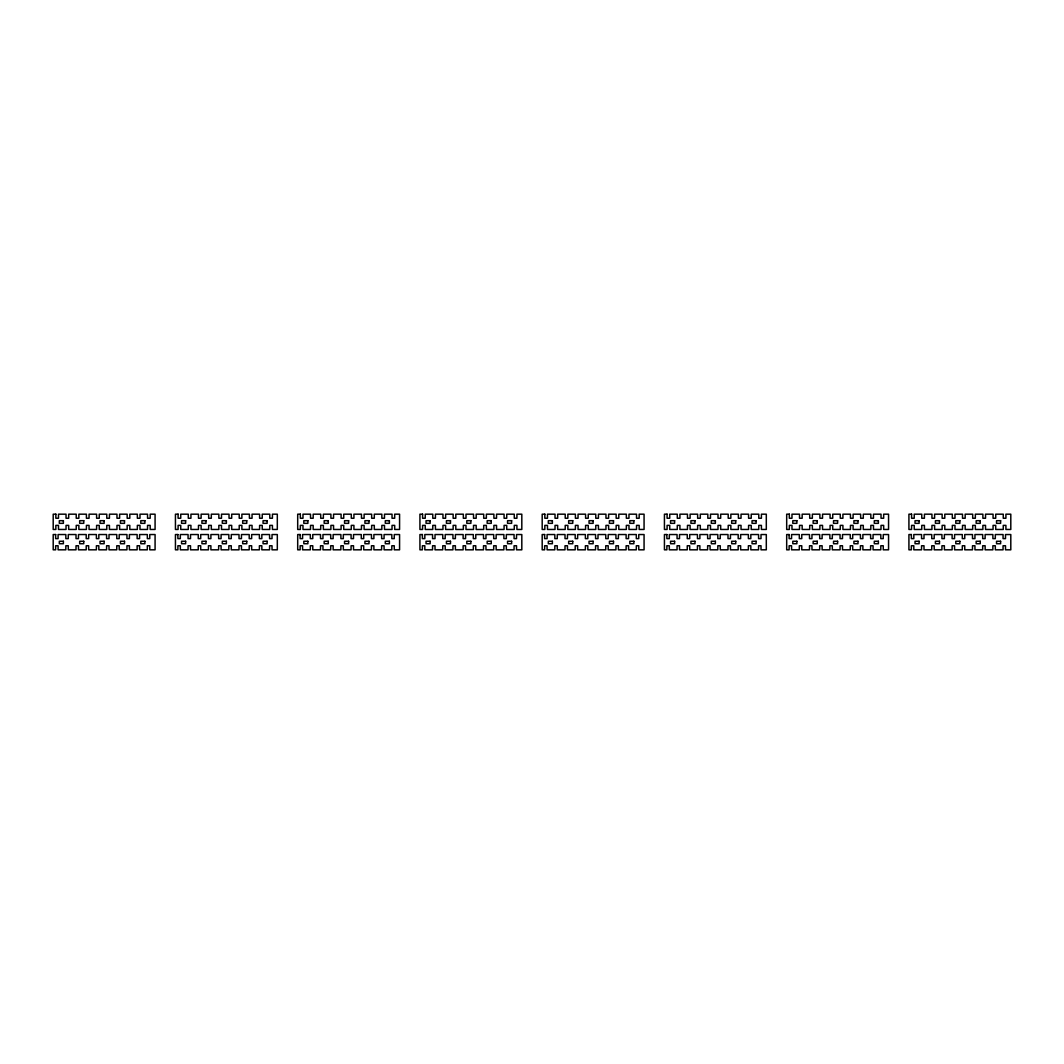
<?xml version="1.0" encoding="UTF-8"?>
<svg xmlns="http://www.w3.org/2000/svg" width="1064" height="1064" viewBox="0 0 1064 1064"><rect width="100%" height="100%" fill="white"/><g stroke="black" fill="none" stroke-linecap="round" stroke-linejoin="round"><path stroke-width="1.5" d="M55.847 514.178L53.2 514.178L53.2 529.46L55.847 529.46L55.847 525.377L58.493 525.377L58.493 529.46L66.035 529.46L66.035 525.377L68.681 525.377L68.681 529.46L76.222 529.46L76.222 525.377L78.869 525.377L78.869 529.46L86.41 529.46L86.41 525.377L89.057 525.377L89.057 529.46L96.598 529.46L96.598 525.377L99.245 525.377L99.245 529.46L106.786 529.46L106.786 525.377L109.432 525.377L109.432 529.46L116.974 529.46L116.974 525.377L119.62 525.377L119.62 529.46L127.161 529.46L127.161 525.377L129.808 525.377L129.808 529.46L137.349 529.46L137.349 525.377L139.996 525.377L139.996 529.46L147.537 529.46L147.537 525.377L150.184 525.377L150.184 529.46L155.078 529.46L155.078 514.178L150.184 514.178L150.184 518.248L147.537 518.248L147.537 514.178L139.996 514.178L139.996 518.248L137.349 518.248L137.349 514.178L129.808 514.178L129.808 518.248L127.161 518.248L127.161 514.178L119.62 514.178L119.62 518.248L116.974 518.248L116.974 514.178L109.432 514.178L109.432 518.248L106.786 518.248L106.786 514.178L99.245 514.178L99.245 518.248L96.598 518.248L96.598 514.178L89.057 514.178L89.057 518.248L86.41 518.248L86.41 514.178L78.869 514.178L78.869 518.248L76.222 518.248L76.222 514.178L68.681 514.178L68.681 518.248L66.035 518.248L66.035 514.178L58.493 514.178L58.493 518.248L55.847 518.248L55.847 514.178M178.1 514.178L175.44 514.178L175.44 529.46L178.1 529.46L178.1 525.377L180.747 525.377L180.747 529.46L188.288 529.46L188.288 525.377L190.935 525.377L190.935 529.46L198.476 529.46L198.476 525.377L201.123 525.377L201.123 529.46L208.664 529.46L208.664 525.377L211.31 525.377L211.31 529.46L218.838 529.46L218.838 525.377L221.498 525.377L221.498 529.46L229.026 529.46L229.026 525.377L231.686 525.377L231.686 529.46L239.214 529.46L239.214 525.377L241.874 525.377L241.874 529.46L249.402 529.46L249.402 525.377L252.048 525.377L252.048 529.46L259.589 529.46L259.589 525.377L262.236 525.377L262.236 529.46L269.777 529.46L269.777 525.377L272.424 525.377L272.424 529.46L277.318 529.46L277.318 514.178L272.424 514.178L272.424 518.248L269.777 518.248L269.777 514.178L262.236 514.178L262.236 518.248L259.589 518.248L259.589 514.178L252.048 514.178L252.048 518.248L249.402 518.248L249.402 514.178L241.874 514.178L241.874 518.248L239.214 518.248L239.214 514.178L231.686 514.178L231.686 518.248L229.026 518.248L229.026 514.178L221.498 514.178L221.498 518.248L218.838 518.248L218.838 514.178L211.31 514.178L211.31 518.248L208.664 518.248L208.664 514.178L201.123 514.178L201.123 518.248L198.476 518.248L198.476 514.178L190.935 514.178L190.935 518.248L188.288 518.248L188.288 514.178L180.747 514.178L180.747 518.248L178.1 518.248L178.1 514.178M300.341 514.178L297.694 514.178L297.694 529.46L300.341 529.46L300.341 525.377L302.987 525.377L302.987 529.46L310.528 529.46L310.528 525.377L313.175 525.377L313.175 529.46L320.716 529.46L320.716 525.377L323.363 525.377L323.363 529.46L330.904 529.46L330.904 525.377L333.551 525.377L333.551 529.46L341.092 529.46L341.092 525.377L343.738 525.377L343.738 529.46L351.28 529.46L351.28 525.377L353.926 525.377L353.926 529.46L361.467 529.46L361.467 525.377L364.114 525.377L364.114 529.46L371.655 529.46L371.655 525.377L374.302 525.377L374.302 529.46L381.843 529.46L381.843 525.377L384.49 525.377L384.49 529.46L392.031 529.46L392.031 525.377L394.678 525.377L394.678 529.46L399.572 529.46L399.572 514.178L394.678 514.178L394.678 518.248L392.031 518.248L392.031 514.178L384.49 514.178L384.49 518.248L381.843 518.248L381.843 514.178L374.302 514.178L374.302 518.248L371.655 518.248L371.655 514.178L364.114 514.178L364.114 518.248L361.467 518.248L361.467 514.178L353.926 514.178L353.926 518.248L351.28 518.248L351.28 514.178L343.738 514.178L343.738 518.248L341.092 518.248L341.092 514.178L333.551 514.178L333.551 518.248L330.904 518.248L330.904 514.178L323.363 514.178L323.363 518.248L320.716 518.248L320.716 514.178L313.175 514.178L313.175 518.248L310.528 518.248L310.528 514.178L302.987 514.178L302.987 518.248L300.341 518.248L300.341 514.178M422.594 514.178L419.934 514.178L419.934 529.46L422.594 529.46L422.594 525.377L425.241 525.377L425.241 529.46L432.782 529.46L432.782 525.377L435.429 525.377L435.429 529.46L442.97 529.46L442.97 525.377L445.617 525.377L445.617 529.46L453.144 529.46L453.144 525.377L455.804 525.377L455.804 529.46L463.332 529.46L463.332 525.377L465.992 525.377L465.992 529.46L473.52 529.46L473.52 525.377L476.18 525.377L476.18 529.46L483.708 529.46L483.708 525.377L486.368 525.377L486.368 529.46L493.896 529.46L493.896 525.377L496.542 525.377L496.542 529.46L504.083 529.46L504.083 525.377L506.73 525.377L506.73 529.46L514.271 529.46L514.271 525.377L516.918 525.377L516.918 529.46L521.812 529.46L521.812 514.178L516.918 514.178L516.918 518.248L514.271 518.248L514.271 514.178L506.73 514.178L506.73 518.248L504.083 518.248L504.083 514.178L496.542 514.178L496.542 518.248L493.896 518.248L493.896 514.178L486.368 514.178L486.368 518.248L483.708 518.248L483.708 514.178L476.18 514.178L476.18 518.248L473.52 518.248L473.52 514.178L465.992 514.178L465.992 518.248L463.332 518.248L463.332 514.178L455.804 514.178L455.804 518.248L453.144 518.248L453.144 514.178L445.617 514.178L445.617 518.248L442.97 518.248L442.97 514.178L435.429 514.178L435.429 518.248L432.782 518.248L432.782 514.178L425.241 514.178L425.241 518.248L422.594 518.248L422.594 514.178M544.835 514.178L542.188 514.178L542.188 529.46L544.835 529.46L544.835 525.377L547.481 525.377L547.481 529.46L555.022 529.46L555.022 525.377L557.669 525.377L557.669 529.46L565.21 529.46L565.21 525.377L567.857 525.377L567.857 529.46L575.398 529.46L575.398 525.377L578.045 525.377L578.045 529.46L585.586 529.46L585.586 525.377L588.232 525.377L588.232 529.46L595.774 529.46L595.774 525.377L598.42 525.377L598.42 529.46L605.961 529.46L605.961 525.377L608.608 525.377L608.608 529.46L616.149 529.46L616.149 525.377L618.796 525.377L618.796 529.46L626.337 529.46L626.337 525.377L628.984 525.377L628.984 529.46L636.525 529.46L636.525 525.377L639.171 525.377L639.171 529.46L644.066 529.46L644.066 514.178L639.171 514.178L639.171 518.248L636.525 518.248L636.525 514.178L628.984 514.178L628.984 518.248L626.337 518.248L626.337 514.178L618.796 514.178L618.796 518.248L616.149 518.248L616.149 514.178L608.608 514.178L608.608 518.248L605.961 518.248L605.961 514.178L598.42 514.178L598.42 518.248L595.774 518.248L595.774 514.178L588.232 514.178L588.232 518.248L585.586 518.248L585.586 514.178L578.045 514.178L578.045 518.248L575.398 518.248L575.398 514.178L567.857 514.178L567.857 518.248L565.21 518.248L565.21 514.178L557.669 514.178L557.669 518.248L555.022 518.248L555.022 514.178L547.481 514.178L547.481 518.248L544.835 518.248L544.835 514.178M667.088 514.178L664.428 514.178L664.428 529.46L667.088 529.46L667.088 525.377L669.735 525.377L669.735 529.46L677.276 529.46L677.276 525.377L679.923 525.377L679.923 529.46L687.464 529.46L687.464 525.377L690.11 525.377L690.11 529.46L697.638 529.46L697.638 525.377L700.298 525.377L700.298 529.46L707.826 529.46L707.826 525.377L710.486 525.377L710.486 529.46L718.014 529.46L718.014 525.377L720.674 525.377L720.674 529.46L728.202 529.46L728.202 525.377L730.848 525.377L730.848 529.46L738.389 529.46L738.389 525.377L741.036 525.377L741.036 529.46L748.577 529.46L748.577 525.377L751.224 525.377L751.224 529.46L758.765 529.46L758.765 525.377L761.412 525.377L761.412 529.46L766.306 529.46L766.306 514.178L761.412 514.178L761.412 518.248L758.765 518.248L758.765 514.178L751.224 514.178L751.224 518.248L748.577 518.248L748.577 514.178L741.036 514.178L741.036 518.248L738.389 518.248L738.389 514.178L730.848 514.178L730.848 518.248L728.202 518.248L728.202 514.178L720.674 514.178L720.674 518.248L718.014 518.248L718.014 514.178L710.486 514.178L710.486 518.248L707.826 518.248L707.826 514.178L700.298 514.178L700.298 518.248L697.638 518.248L697.638 514.178L690.11 514.178L690.11 518.248L687.464 518.248L687.464 514.178L679.923 514.178L679.923 518.248L677.276 518.248L677.276 514.178L669.735 514.178L669.735 518.248L667.088 518.248L667.088 514.178M789.328 514.178L786.682 514.178L786.682 529.46L789.328 529.46L789.328 525.377L791.975 525.377L791.975 529.46L799.516 529.46L799.516 525.377L802.163 525.377L802.163 529.46L809.704 529.46L809.704 525.377L812.351 525.377L812.351 529.46L819.892 529.46L819.892 525.377L822.539 525.377L822.539 529.46L830.08 529.46L830.08 525.377L832.726 525.377L832.726 529.46L840.267 529.46L840.267 525.377L842.914 525.377L842.914 529.46L850.455 529.46L850.455 525.377L853.102 525.377L853.102 529.46L860.643 529.46L860.643 525.377L863.29 525.377L863.29 529.46L870.831 529.46L870.831 525.377L873.478 525.377L873.478 529.46L881.019 529.46L881.019 525.377L883.665 525.377L883.665 529.46L888.56 529.46L888.56 514.178L883.665 514.178L883.665 518.248L881.019 518.248L881.019 514.178L873.478 514.178L873.478 518.248L870.831 518.248L870.831 514.178L863.29 514.178L863.29 518.248L860.643 518.248L860.643 514.178L853.102 514.178L853.102 518.248L850.455 518.248L850.455 514.178L842.914 514.178L842.914 518.248L840.267 518.248L840.267 514.178L832.726 514.178L832.726 518.248L830.08 518.248L830.08 514.178L822.539 514.178L822.539 518.248L819.892 518.248L819.892 514.178L812.351 514.178L812.351 518.248L809.704 518.248L809.704 514.178L802.163 514.178L802.163 518.248L799.516 518.248L799.516 514.178L791.975 514.178L791.975 518.248L789.328 518.248L789.328 514.178M911.582 514.178L908.922 514.178L908.922 529.46L911.582 529.46L911.582 525.377L914.229 525.377L914.229 529.46L921.77 529.46L921.77 525.377L924.417 525.377L924.417 529.46L931.944 529.46L931.944 525.377L934.604 525.377L934.604 529.46L942.132 529.46L942.132 525.377L944.792 525.377L944.792 529.46L952.32 529.46L952.32 525.377L954.98 525.377L954.98 529.46L962.508 529.46L962.508 525.377L965.168 525.377L965.168 529.46L972.696 529.46L972.696 525.377L975.342 525.377L975.342 529.46L982.883 529.46L982.883 525.377L985.53 525.377L985.53 529.46L993.071 529.46L993.071 525.377L995.718 525.377L995.718 529.46L1003.259 529.46L1003.259 525.377L1005.906 525.377L1005.906 529.46L1010.8 529.46L1010.8 514.178L1005.906 514.178L1005.906 518.248L1003.259 518.248L1003.259 514.178L995.718 514.178L995.718 518.248L993.071 518.248L993.071 514.178L985.53 514.178L985.53 518.248L982.883 518.248L982.883 514.178L975.342 514.178L975.342 518.248L972.696 518.248L972.696 514.178L965.168 514.178L965.168 518.248L962.508 518.248L962.508 514.178L954.98 514.178L954.98 518.248L952.32 518.248L952.32 514.178L944.792 514.178L944.792 518.248L942.132 518.248L942.132 514.178L934.604 514.178L934.604 518.248L931.944 518.248L931.944 514.178L924.417 514.178L924.417 518.248L921.77 518.248L921.77 514.178L914.229 514.178L914.229 518.248L911.582 518.248L911.582 514.178M63.388 520.695L59.318 520.695L59.318 523.342L63.388 523.342L63.388 520.695M83.763 520.695L79.68 520.695L79.68 523.342L83.763 523.342L83.763 520.695M104.139 520.695L100.056 520.695L100.056 523.342L104.139 523.342L104.139 520.695M124.515 520.695L120.431 520.695L120.431 523.342L124.515 523.342L124.515 520.695M144.89 520.695L140.807 520.695L140.807 523.342L144.89 523.342L144.89 520.695M185.628 520.695L181.558 520.695L181.558 523.342L185.628 523.342L185.628 520.695M206.004 520.695L201.934 520.695L201.934 523.342L206.004 523.342L206.004 520.695M226.379 520.695L222.31 520.695L222.31 523.342L226.379 523.342L226.379 520.695M246.755 520.695L242.685 520.695L242.685 523.342L246.755 523.342L246.755 520.695M267.13 520.695L263.061 520.695L263.061 523.342L267.13 523.342L267.13 520.695M307.882 520.695L303.812 520.695L303.812 523.342L307.882 523.342L307.882 520.695M328.257 520.695L324.174 520.695L324.174 523.342L328.257 523.342L328.257 520.695M348.633 520.695L344.55 520.695L344.55 523.342L348.633 523.342L348.633 520.695M369.009 520.695L364.925 520.695L364.925 523.342L369.009 523.342L369.009 520.695M389.384 520.695L385.301 520.695L385.301 523.342L389.384 523.342L389.384 520.695M430.122 520.695L426.052 520.695L426.052 523.342L430.122 523.342L430.122 520.695M450.498 520.695L446.428 520.695L446.428 523.342L450.498 523.342L450.498 520.695M470.873 520.695L466.803 520.695L466.803 523.342L470.873 523.342L470.873 520.695M491.249 520.695L487.179 520.695L487.179 523.342L491.249 523.342L491.249 520.695M511.624 520.695L507.555 520.695L507.555 523.342L511.624 523.342L511.624 520.695M552.376 520.695L548.306 520.695L548.306 523.342L552.376 523.342L552.376 520.695M572.751 520.695L568.668 520.695L568.668 523.342L572.751 523.342L572.751 520.695M593.127 520.695L589.044 520.695L589.044 523.342L593.127 523.342L593.127 520.695M613.502 520.695L609.419 520.695L609.419 523.342L613.502 523.342L613.502 520.695M633.878 520.695L629.795 520.695L629.795 523.342L633.878 523.342L633.878 520.695M674.616 520.695L670.546 520.695L670.546 523.342L674.616 523.342L674.616 520.695M694.991 520.695L690.922 520.695L690.922 523.342L694.991 523.342L694.991 520.695M715.367 520.695L711.297 520.695L711.297 523.342L715.367 523.342L715.367 520.695M735.743 520.695L731.673 520.695L731.673 523.342L735.743 523.342L735.743 520.695M756.118 520.695L752.049 520.695L752.049 523.342L756.118 523.342L756.118 520.695M796.87 520.695L792.8 520.695L792.8 523.342L796.87 523.342L796.87 520.695M817.245 520.695L813.162 520.695L813.162 523.342L817.245 523.342L817.245 520.695M837.621 520.695L833.538 520.695L833.538 523.342L837.621 523.342L837.621 520.695M857.996 520.695L853.913 520.695L853.913 523.342L857.996 523.342L857.996 520.695M878.372 520.695L874.289 520.695L874.289 523.342L878.372 523.342L878.372 520.695M919.11 520.695L915.04 520.695L915.04 523.342L919.11 523.342L919.11 520.695M939.485 520.695L935.416 520.695L935.416 523.342L939.485 523.342L939.485 520.695M959.861 520.695L955.791 520.695L955.791 523.342L959.861 523.342L959.861 520.695M980.237 520.695L976.167 520.695L976.167 523.342L980.237 523.342L980.237 520.695M1000.612 520.695L996.542 520.695L996.542 523.342L1000.612 523.342L1000.612 520.695M55.647 534.54L53.2 534.54L53.2 549.822L55.647 549.822L55.647 545.752L58.094 545.752L58.094 549.822L65.835 549.822L65.835 545.752L68.282 545.752L68.282 549.822L76.023 549.822L76.023 545.752L78.47 545.752L78.47 549.822L86.211 549.822L86.211 545.752L88.658 545.752L88.658 549.822L96.398 549.822L96.398 545.752L98.832 545.752L98.832 549.822L106.586 549.822L106.586 545.752L109.02 545.752L109.02 549.822L116.774 549.822L116.774 545.752L119.208 545.752L119.208 549.822L126.962 549.822L126.962 545.752L129.396 545.752L129.396 549.822L137.136 549.822L137.136 545.752L139.584 545.752L139.584 549.822L147.324 549.822L147.324 545.752L149.771 545.752L149.771 549.822L155.078 549.822L155.078 534.54L149.771 534.54L149.771 538.623L147.324 538.623L147.324 534.54L139.584 534.54L139.584 538.623L137.136 538.623L137.136 534.54L129.396 534.54L129.396 538.623L126.962 538.623L126.962 534.54L119.208 534.54L119.208 538.623L116.774 538.623L116.774 534.54L109.02 534.54L109.02 538.623L106.586 538.623L106.586 534.54L98.832 534.54L98.832 538.623L96.398 538.623L96.398 534.54L88.658 534.54L88.658 538.623L86.211 538.623L86.211 534.54L78.47 534.54L78.47 538.623L76.023 538.623L76.023 534.54L68.282 534.54L68.282 538.623L65.835 538.623L65.835 534.54L58.094 534.54L58.094 538.623L55.647 538.623L55.647 534.54M177.888 534.54L175.44 534.54L175.44 549.822L177.888 549.822L177.888 545.752L180.335 545.752L180.335 549.822L188.075 549.822L188.075 545.752L190.523 545.752L190.523 549.822L198.263 549.822L198.263 545.752L200.71 545.752L200.71 549.822L208.451 549.822L208.451 545.752L210.898 545.752L210.898 549.822L218.639 549.822L218.639 545.752L221.086 545.752L221.086 549.822L228.827 549.822L228.827 545.752L231.274 545.752L231.274 549.822L239.014 549.822L239.014 545.752L241.462 545.752L241.462 549.822L249.202 549.822L249.202 545.752L251.649 545.752L251.649 549.822L259.39 549.822L259.39 545.752L261.837 545.752L261.837 549.822L269.578 549.822L269.578 545.752L272.025 545.752L272.025 549.822L277.318 549.822L277.318 534.54L272.025 534.54L272.025 538.623L269.578 538.623L269.578 534.54L261.837 534.54L261.837 538.623L259.39 538.623L259.39 534.54L251.649 534.54L251.649 538.623L249.202 538.623L249.202 534.54L241.462 534.54L241.462 538.623L239.014 538.623L239.014 534.54L231.274 534.54L231.274 538.623L228.827 538.623L228.827 534.54L221.086 534.54L221.086 538.623L218.639 538.623L218.639 534.54L210.898 534.54L210.898 538.623L208.451 538.623L208.451 534.54L200.71 534.54L200.71 538.623L198.263 538.623L198.263 534.54L190.523 534.54L190.523 538.623L188.075 538.623L188.075 534.54L180.335 534.54L180.335 538.623L177.888 538.623L177.888 534.54M300.141 534.54L297.694 534.54L297.694 549.822L300.141 549.822L300.141 545.752L302.588 545.752L302.588 549.822L310.329 549.822L310.329 545.752L312.776 545.752L312.776 549.822L320.517 549.822L320.517 545.752L322.964 545.752L322.964 549.822L330.705 549.822L330.705 545.752L333.152 545.752L333.152 549.822L340.892 549.822L340.892 545.752L343.326 545.752L343.326 549.822L351.08 549.822L351.08 545.752L353.514 545.752L353.514 549.822L361.268 549.822L361.268 545.752L363.702 545.752L363.702 549.822L371.456 549.822L371.456 545.752L373.89 545.752L373.89 549.822L381.63 549.822L381.63 545.752L384.077 545.752L384.077 549.822L391.818 549.822L391.818 545.752L394.265 545.752L394.265 549.822L399.572 549.822L399.572 534.54L394.265 534.54L394.265 538.623L391.818 538.623L391.818 534.54L384.077 534.54L384.077 538.623L381.63 538.623L381.63 534.54L373.89 534.54L373.89 538.623L371.456 538.623L371.456 534.54L363.702 534.54L363.702 538.623L361.268 538.623L361.268 534.54L353.514 534.54L353.514 538.623L351.08 538.623L351.08 534.54L343.326 534.54L343.326 538.623L340.892 538.623L340.892 534.54L333.152 534.54L333.152 538.623L330.705 538.623L330.705 534.54L322.964 534.54L322.964 538.623L320.517 538.623L320.517 534.54L312.776 534.54L312.776 538.623L310.329 538.623L310.329 534.54L302.588 534.54L302.588 538.623L300.141 538.623L300.141 534.54M422.381 534.54L419.934 534.54L419.934 549.822L422.381 549.822L422.381 545.752L424.829 545.752L424.829 549.822L432.569 549.822L432.569 545.752L435.016 545.752L435.016 549.822L442.757 549.822L442.757 545.752L445.204 545.752L445.204 549.822L452.945 549.822L452.945 545.752L455.392 545.752L455.392 549.822L463.133 549.822L463.133 545.752L465.58 545.752L465.58 549.822L473.32 549.822L473.32 545.752L475.768 545.752L475.768 549.822L483.508 549.822L483.508 545.752L485.955 545.752L485.955 549.822L493.696 549.822L493.696 545.752L496.143 545.752L496.143 549.822L503.884 549.822L503.884 545.752L506.331 545.752L506.331 549.822L514.072 549.822L514.072 545.752L516.519 545.752L516.519 549.822L521.812 549.822L521.812 534.54L516.519 534.54L516.519 538.623L514.072 538.623L514.072 534.54L506.331 534.54L506.331 538.623L503.884 538.623L503.884 534.54L496.143 534.54L496.143 538.623L493.696 538.623L493.696 534.54L485.955 534.54L485.955 538.623L483.508 538.623L483.508 534.54L475.768 534.54L475.768 538.623L473.32 538.623L473.32 534.54L465.58 534.54L465.58 538.623L463.133 538.623L463.133 534.54L455.392 534.54L455.392 538.623L452.945 538.623L452.945 534.54L445.204 534.54L445.204 538.623L442.757 538.623L442.757 534.54L435.016 534.54L435.016 538.623L432.569 538.623L432.569 534.54L424.829 534.54L424.829 538.623L422.381 538.623L422.381 534.54M544.635 534.54L542.188 534.54L542.188 549.822L544.635 549.822L544.635 545.752L547.082 545.752L547.082 549.822L554.823 549.822L554.823 545.752L557.27 545.752L557.27 549.822L565.011 549.822L565.011 545.752L567.458 545.752L567.458 549.822L575.198 549.822L575.198 545.752L577.632 545.752L577.632 549.822L585.386 549.822L585.386 545.752L587.82 545.752L587.82 549.822L595.574 549.822L595.574 545.752L598.008 545.752L598.008 549.822L605.762 549.822L605.762 545.752L608.196 545.752L608.196 549.822L615.936 549.822L615.936 545.752L618.384 545.752L618.384 549.822L626.124 549.822L626.124 545.752L628.571 545.752L628.571 549.822L636.312 549.822L636.312 545.752L638.759 545.752L638.759 549.822L644.066 549.822L644.066 534.54L638.759 534.54L638.759 538.623L636.312 538.623L636.312 534.54L628.571 534.54L628.571 538.623L626.124 538.623L626.124 534.54L618.384 534.54L618.384 538.623L615.936 538.623L615.936 534.54L608.196 534.54L608.196 538.623L605.762 538.623L605.762 534.54L598.008 534.54L598.008 538.623L595.574 538.623L595.574 534.54L587.82 534.54L587.82 538.623L585.386 538.623L585.386 534.54L577.632 534.54L577.632 538.623L575.198 538.623L575.198 534.54L567.458 534.54L567.458 538.623L565.011 538.623L565.011 534.54L557.27 534.54L557.27 538.623L554.823 538.623L554.823 534.54L547.082 534.54L547.082 538.623L544.635 538.623L544.635 534.54M666.875 534.54L664.428 534.54L664.428 549.822L666.875 549.822L666.875 545.752L669.322 545.752L669.322 549.822L677.063 549.822L677.063 545.752L679.51 545.752L679.51 549.822L687.251 549.822L687.251 545.752L689.698 545.752L689.698 549.822L697.439 549.822L697.439 545.752L699.886 545.752L699.886 549.822L707.626 549.822L707.626 545.752L710.074 545.752L710.074 549.822L717.814 549.822L717.814 545.752L720.261 545.752L720.261 549.822L728.002 549.822L728.002 545.752L730.449 545.752L730.449 549.822L738.19 549.822L738.19 545.752L740.637 545.752L740.637 549.822L748.378 549.822L748.378 545.752L750.825 545.752L750.825 549.822L758.566 549.822L758.566 545.752L761.013 545.752L761.013 549.822L766.306 549.822L766.306 534.54L761.013 534.54L761.013 538.623L758.566 538.623L758.566 534.54L750.825 534.54L750.825 538.623L748.378 538.623L748.378 534.54L740.637 534.54L740.637 538.623L738.19 538.623L738.19 534.54L730.449 534.54L730.449 538.623L728.002 538.623L728.002 534.54L720.261 534.54L720.261 538.623L717.814 538.623L717.814 534.54L710.074 534.54L710.074 538.623L707.626 538.623L707.626 534.54L699.886 534.54L699.886 538.623L697.439 538.623L697.439 534.54L689.698 534.54L689.698 538.623L687.251 538.623L687.251 534.54L679.51 534.54L679.51 538.623L677.063 538.623L677.063 534.54L669.322 534.54L669.322 538.623L666.875 538.623L666.875 534.54M789.129 534.54L786.682 534.54L786.682 549.822L789.129 549.822L789.129 545.752L791.576 545.752L791.576 549.822L799.317 549.822L799.317 545.752L801.764 545.752L801.764 549.822L809.505 549.822L809.505 545.752L811.952 545.752L811.952 549.822L819.692 549.822L819.692 545.752L822.126 545.752L822.126 549.822L829.88 549.822L829.88 545.752L832.314 545.752L832.314 549.822L840.068 549.822L840.068 545.752L842.502 545.752L842.502 549.822L850.256 549.822L850.256 545.752L852.69 545.752L852.69 549.822L860.43 549.822L860.43 545.752L862.877 545.752L862.877 549.822L870.618 549.822L870.618 545.752L873.065 545.752L873.065 549.822L880.806 549.822L880.806 545.752L883.253 545.752L883.253 549.822L888.56 549.822L888.56 534.54L883.253 534.54L883.253 538.623L880.806 538.623L880.806 534.54L873.065 534.54L873.065 538.623L870.618 538.623L870.618 534.54L862.877 534.54L862.877 538.623L860.43 538.623L860.43 534.54L852.69 534.54L852.69 538.623L850.256 538.623L850.256 534.54L842.502 534.54L842.502 538.623L840.068 538.623L840.068 534.54L832.314 534.54L832.314 538.623L829.88 538.623L829.88 534.54L822.126 534.54L822.126 538.623L819.692 538.623L819.692 534.54L811.952 534.54L811.952 538.623L809.505 538.623L809.505 534.54L801.764 534.54L801.764 538.623L799.317 538.623L799.317 534.54L791.576 534.54L791.576 538.623L789.129 538.623L789.129 534.54M911.369 534.54L908.922 534.54L908.922 549.822L911.369 549.822L911.369 545.752L913.816 545.752L913.816 549.822L921.557 549.822L921.557 545.752L924.004 545.752L924.004 549.822L931.745 549.822L931.745 545.752L934.192 545.752L934.192 549.822L941.933 549.822L941.933 545.752L944.38 545.752L944.38 549.822L952.12 549.822L952.12 545.752L954.568 545.752L954.568 549.822L962.308 549.822L962.308 545.752L964.755 545.752L964.755 549.822L972.496 549.822L972.496 545.752L974.943 545.752L974.943 549.822L982.684 549.822L982.684 545.752L985.131 545.752L985.131 549.822L992.872 549.822L992.872 545.752L995.319 545.752L995.319 549.822L1003.059 549.822L1003.059 545.752L1005.507 545.752L1005.507 549.822L1010.8 549.822L1010.8 534.54L1005.507 534.54L1005.507 538.623L1003.059 538.623L1003.059 534.54L995.319 534.54L995.319 538.623L992.872 538.623L992.872 534.54L985.131 534.54L985.131 538.623L982.684 538.623L982.684 534.54L974.943 534.54L974.943 538.623L972.496 538.623L972.496 534.54L964.755 534.54L964.755 538.623L962.308 538.623L962.308 534.54L954.568 534.54L954.568 538.623L952.12 538.623L952.12 534.54L944.38 534.54L944.38 538.623L941.933 538.623L941.933 534.54L934.192 534.54L934.192 538.623L931.745 538.623L931.745 534.54L924.004 534.54L924.004 538.623L921.557 538.623L921.557 534.54L913.816 534.54L913.816 538.623L911.369 538.623L911.369 534.54M63.388 541.27L59.318 541.27L59.318 543.717L63.388 543.717L63.388 541.27M83.763 541.27L79.68 541.27L79.68 543.717L83.763 543.717L83.763 541.27M104.139 541.27L100.056 541.27L100.056 543.717L104.139 543.717L104.139 541.27M124.515 541.27L120.431 541.27L120.431 543.717L124.515 543.717L124.515 541.27M144.89 541.27L140.807 541.27L140.807 543.717L144.89 543.717L144.89 541.27M185.628 541.27L181.558 541.27L181.558 543.717L185.628 543.717L185.628 541.27M206.004 541.27L201.934 541.27L201.934 543.717L206.004 543.717L206.004 541.27M226.379 541.27L222.31 541.27L222.31 543.717L226.379 543.717L226.379 541.27M246.755 541.27L242.685 541.27L242.685 543.717L246.755 543.717L246.755 541.27M267.13 541.27L263.061 541.27L263.061 543.717L267.13 543.717L267.13 541.27M307.882 541.27L303.812 541.27L303.812 543.717L307.882 543.717L307.882 541.27M328.257 541.27L324.174 541.27L324.174 543.717L328.257 543.717L328.257 541.27M348.633 541.27L344.55 541.27L344.55 543.717L348.633 543.717L348.633 541.27M369.009 541.27L364.925 541.27L364.925 543.717L369.009 543.717L369.009 541.27M389.384 541.27L385.301 541.27L385.301 543.717L389.384 543.717L389.384 541.27M430.122 541.27L426.052 541.27L426.052 543.717L430.122 543.717L430.122 541.27M450.498 541.27L446.428 541.27L446.428 543.717L450.498 543.717L450.498 541.27M470.873 541.27L466.803 541.27L466.803 543.717L470.873 543.717L470.873 541.27M491.249 541.27L487.179 541.27L487.179 543.717L491.249 543.717L491.249 541.27M511.624 541.27L507.555 541.27L507.555 543.717L511.624 543.717L511.624 541.27M552.376 541.27L548.306 541.27L548.306 543.717L552.376 543.717L552.376 541.27M572.751 541.27L568.668 541.27L568.668 543.717L572.751 543.717L572.751 541.27M593.127 541.27L589.044 541.27L589.044 543.717L593.127 543.717L593.127 541.27M613.502 541.27L609.419 541.27L609.419 543.717L613.502 543.717L613.502 541.27M633.878 541.27L629.795 541.27L629.795 543.717L633.878 543.717L633.878 541.27M674.616 541.27L670.546 541.27L670.546 543.717L674.616 543.717L674.616 541.27M694.991 541.27L690.922 541.27L690.922 543.717L694.991 543.717L694.991 541.27M715.367 541.27L711.297 541.27L711.297 543.717L715.367 543.717L715.367 541.27M735.743 541.27L731.673 541.27L731.673 543.717L735.743 543.717L735.743 541.27M756.118 541.27L752.049 541.27L752.049 543.717L756.118 543.717L756.118 541.27M796.87 541.27L792.8 541.27L792.8 543.717L796.87 543.717L796.87 541.27M817.245 541.27L813.162 541.27L813.162 543.717L817.245 543.717L817.245 541.27M837.621 541.27L833.538 541.27L833.538 543.717L837.621 543.717L837.621 541.27M857.996 541.27L853.913 541.27L853.913 543.717L857.996 543.717L857.996 541.27M878.372 541.27L874.289 541.27L874.289 543.717L878.372 543.717L878.372 541.27M919.11 541.27L915.04 541.27L915.04 543.717L919.11 543.717L919.11 541.27M939.485 541.27L935.416 541.27L935.416 543.717L939.485 543.717L939.485 541.27M959.861 541.27L955.791 541.27L955.791 543.717L959.861 543.717L959.861 541.27M980.237 541.27L976.167 541.27L976.167 543.717L980.237 543.717L980.237 541.27M1000.612 541.27L996.542 541.27L996.542 543.717L1000.612 543.717L1000.612 541.27"/></g></svg>
